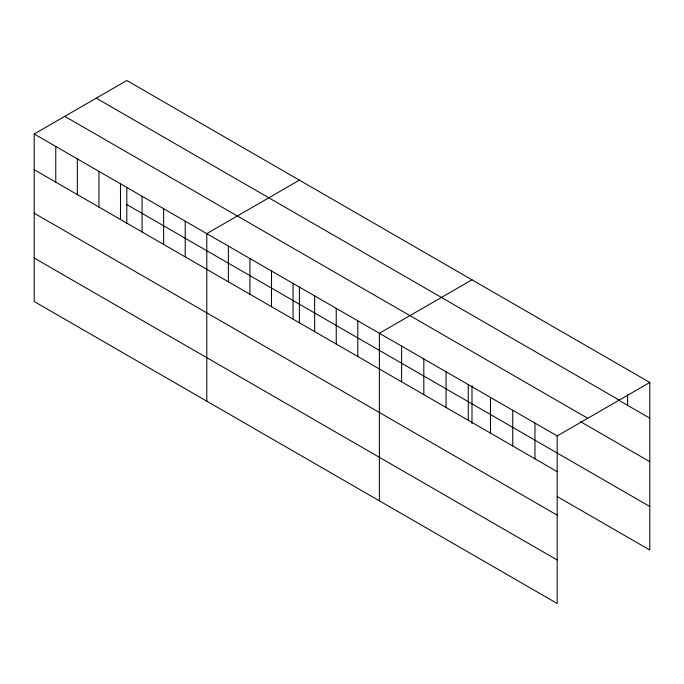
<?xml version="1.0" encoding="UTF-8"?>
<svg xmlns="http://www.w3.org/2000/svg" width="684" height="684" viewBox="0 0 684 684"><rect width="100%" height="100%" fill="white"/><g stroke="black" fill="none" stroke-linecap="round" stroke-linejoin="round"><path stroke-width="1.03" d="M34.2 133.987L557.186 435.93L557.186 603.485L34.2 301.533L34.2 133.987L126.814 80.515L649.8 382.467L649.8 550.013L557.332 496.627M299.395 180.157L206.79 233.629L206.79 401.175M471.986 279.799L379.372 333.27L379.372 500.816M557.186 435.93L649.8 382.467M96.247 98.163L619.242 400.106M617.797 399.687L649.8 418.172M64.758 116.34L587.753 418.283M580.451 421.635L649.8 461.674M126.814 204.559L649.8 506.502M34.2 169.692L557.186 471.635M34.2 213.203L557.186 515.146M34.2 258.03L557.186 559.974M627.57 394.83L627.57 405.338M534.965 423.097L534.965 458.802M512.735 410.263L512.735 445.968M490.505 397.438L490.505 433.143M471.986 385.699L471.986 423.524M468.284 384.605L468.284 420.309M446.054 371.771L446.054 407.476M423.823 358.938L423.823 394.642M401.602 346.104L401.602 381.809M357.8 320.813L357.8 356.518M336.229 308.364L336.229 344.069M314.649 295.907L314.649 331.612M299.395 287.126L299.395 322.848M293.077 283.45L293.077 319.154M271.505 270.992L271.505 306.697M249.934 258.543L249.934 294.248M228.362 246.086L228.362 281.791M185.21 221.171L185.21 256.876M163.638 208.723L163.638 244.427M142.067 196.265L142.067 231.97M126.814 187.484L126.814 223.206M120.495 183.808L120.495 219.513M98.924 171.351L98.924 207.055M77.343 158.902L77.343 194.607M55.772 146.444L55.772 182.149"/></g></svg>
